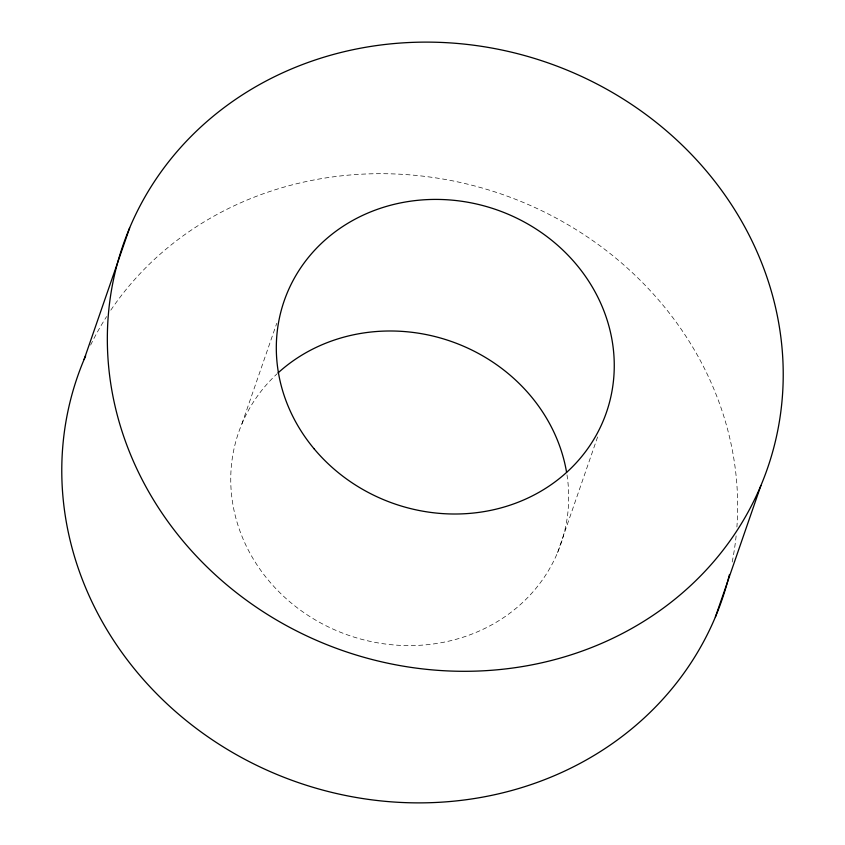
<?xml version="1.0" encoding="UTF-8"?>
<svg xmlns="http://www.w3.org/2000/svg" width="845" height="845" viewBox="0 0 845 845"><rect width="100%" height="100%" fill="white"/><g stroke="black" fill="none" stroke-linecap="round" stroke-linejoin="round"><path stroke-width="0.63" stroke-dasharray="4.22 3.17" d="M241.902 423.873L276.727 323.329M557.531 552.704L598.366 434.784M90.616 345.087A341 311.277 19.1 0 1 106.597 316.59M110.811 310.168A341 311.277 19.1 0 1 501.581 194.149A341 311.277 19.1 0 1 736.903 526.995M736.122 535.91A341 311.277 19.1 0 1 731.696 564.471M566.995 474.879A170.5 155.638 19.1 0 1 348.457 635.25A170.5 155.638 19.1 0 1 277.033 373.86"/><path stroke-width="1.27" d="M84.099 359.463L129.655 227.886M715.345 617.114L760.901 485.537A341 311.277 19.1 0 0 392.069 43.739A341 311.277 19.1 0 0 182.869 540.853A341 311.277 19.1 0 0 760.901 485.537M729.372 574.737A341 311.277 19.1 0 1 299.838 783.104A341 311.277 19.1 0 1 85.651 355.84M277.984 372.983A170.5 155.638 19.1 0 1 450.322 341.105A170.5 155.638 19.1 0 1 566.583 472.323M314.076 448.779A170.5 155.638 19.1 0 0 603.098 421.127A170.5 155.638 19.1 0 0 418.676 200.223A170.5 155.638 19.1 0 0 314.076 448.779"/></g></svg>
